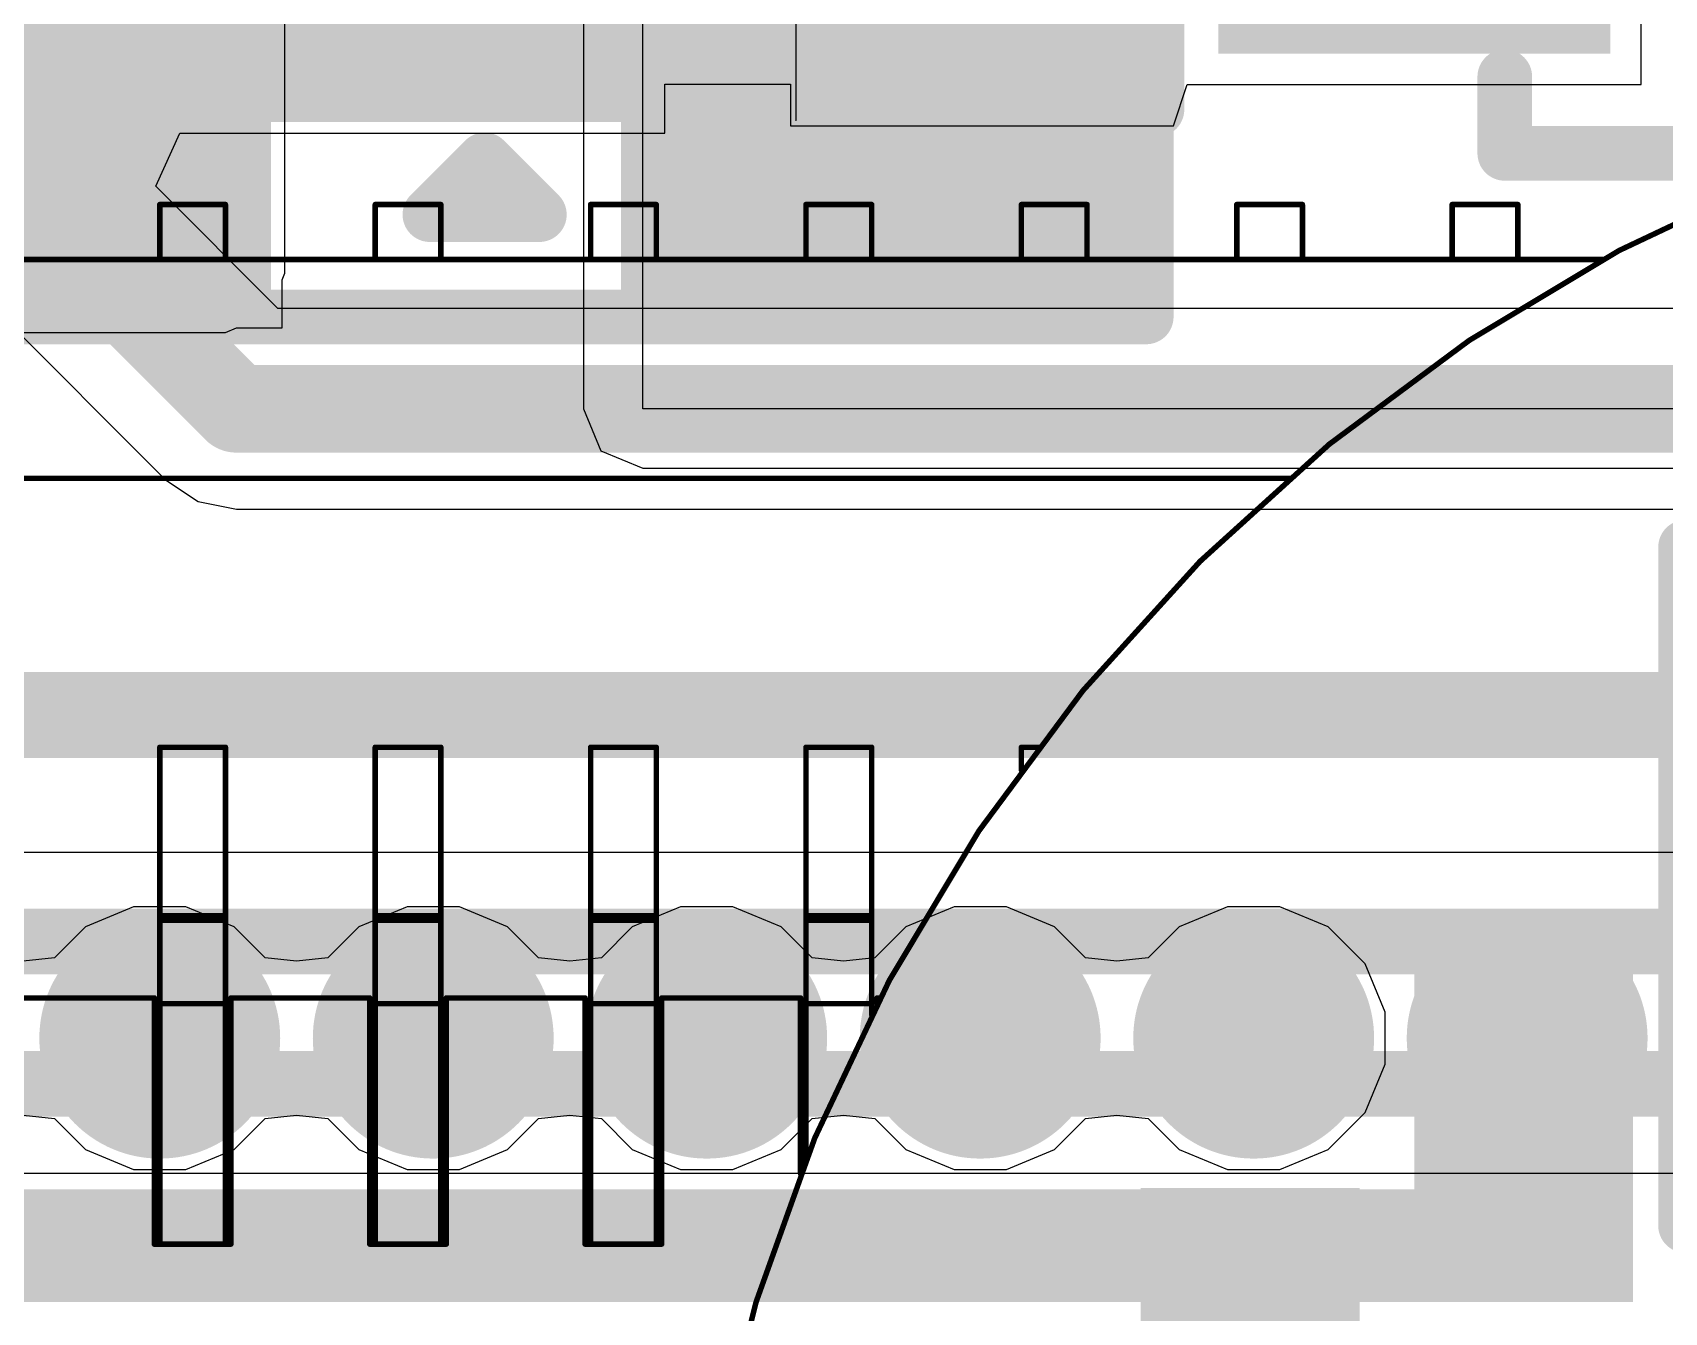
# Model space of a CAD drawing. Header units: inches. Extents: x -11 to 5433, y -4 to 5447.
# Drawn here: x 9.618 to 13.407, y 3.3 to 6.271 of the extents above; entities that cross this region are included whole.
import ezdxf

# ---------------------------------------------------------------- set-up
doc = ezdxf.new("R2010")
doc.units = ezdxf.units.IN
for name, color, linetype in [('Bottom Layer', 5, 'Continuous'), ('Bottom Overlay', 54, 'Continuous'), ('Bottom Paste', 16, 'Continuous'), ('Bottom Solder', 6, 'Continuous'), ('Ground', 16, 'Continuous'), ('Mechanical 4', 56, 'Continuous'), ('Top Layer', 1, 'Continuous'), ('Top Overlay', 2, 'Continuous'), ('Top Paste', 8, 'Continuous'), ('Top Solder', 216, 'Continuous')]:
    doc.layers.add(name, color=color, linetype=linetype)

# ---------------------------------------------------------------- blocks, each defined once
blk = doc.blocks.new('RES_0805_B_70')
at = {"layer": 'Bottom Layer'}
for points in [[(-1.524, 0.635), (-0.508, 0.635), (-0.508, -0.635), (-1.524, -0.635)], [(0.508, 0.635), (1.524, 0.635), (1.524, -0.635), (0.508, -0.635)]]:
    blk.add_hatch(color=5, dxfattribs=at).paths.add_polyline_path(points)
at = {"layer": 'Bottom Paste'}
for points in [[(-1.524, 0.635), (-0.508, 0.635), (-0.508, -0.635), (-1.524, -0.635)], [(0.508, 0.635), (1.524, 0.635), (1.524, -0.635), (0.508, -0.635)]]:
    blk.add_hatch(color=16, dxfattribs=at).paths.add_polyline_path(points)
at = {"layer": 'Bottom Solder'}
for points in [[(-1.6256, 0.7366), (-0.4064, 0.7366), (-0.4064, -0.7366), (-1.6256, -0.7366)], [(0.4064, 0.7366), (1.6256, 0.7366), (1.6256, -0.7366), (0.4064, -0.7366)]]:
    blk.add_hatch(color=6, dxfattribs=at).paths.add_polyline_path(points)
at = {"layer": 'Bottom Overlay'}
for points in [[(-1.6256, -0.7366, 0.127, 0.127, 0), (-1.6256, 0.7366, 0.127, 0.127, 0)], [(-1.6256, 0.7366, 0.127, 0.127, 0), (1.6256, 0.7366, 0.127, 0.127, 0)], [(1.6256, -0.7366, 0.127, 0.127, 0), (1.6256, 0.7366, 0.127, 0.127, 0)], [(-1.6256, -0.7366, 0.127, 0.127, 0), (1.6256, -0.7366, 0.127, 0.127, 0)]]:
    blk.add_lwpolyline(points, format="xyseb", dxfattribs=at)
for points in [[(-1.65735, 0.7366, 0.0635, 0.0635, 1), (-1.59385, 0.7366, 0.0635, 0.0635, 1)], [(-1.65735, 0.7366, 0.0635, 0.0635, 1), (-1.59385, 0.7366, 0.0635, 0.0635, 1)], [(1.59385, 0.7366, 0.0635, 0.0635, 1), (1.65735, 0.7366, 0.0635, 0.0635, 1)], [(1.59385, 0.7366, 0.0635, 0.0635, 1), (1.65735, 0.7366, 0.0635, 0.0635, 1)], [(-1.65735, -0.7366, 0.0635, 0.0635, 1), (-1.59385, -0.7366, 0.0635, 0.0635, 1)], [(-1.65735, -0.7366, 0.0635, 0.0635, 1), (-1.59385, -0.7366, 0.0635, 0.0635, 1)], [(1.59385, -0.7366, 0.0635, 0.0635, 1), (1.65735, -0.7366, 0.0635, 0.0635, 1)], [(1.59385, -0.7366, 0.0635, 0.0635, 1), (1.65735, -0.7366, 0.0635, 0.0635, 1)]]:
    blk.add_lwpolyline(points, format="xyseb", close=True, dxfattribs=at)
blk = doc.blocks.new('R___0402_103')
at = {"layer": 'Top Layer'}
for points in [[(-0.6985, -0.3175), (-0.6985, 0.3175), (-0.2413, 0.3175), (-0.2413, -0.3175)], [(0.2413, -0.3175), (0.2413, 0.3175), (0.6985, 0.3175), (0.6985, -0.3175)]]:
    blk.add_hatch(color=1, dxfattribs=at).paths.add_polyline_path(points)
at = {"layer": 'Top Paste'}
for points in [[(-0.6985, -0.3175), (-0.6985, 0.3175), (-0.2413, 0.3175), (-0.2413, -0.3175)], [(0.2413, -0.3175), (0.2413, 0.3175), (0.6985, 0.3175), (0.6985, -0.3175)]]:
    blk.add_hatch(color=8, dxfattribs=at).paths.add_polyline_path(points)
at = {"layer": 'Top Solder'}
for points in [[(-0.7535, -0.3725), (-0.7535, 0.3725), (-0.1863, 0.3725), (-0.1863, -0.3725)], [(0.1863, -0.3725), (0.1863, 0.3725), (0.7535, 0.3725), (0.7535, -0.3725)]]:
    blk.add_hatch(color=216, dxfattribs=at).paths.add_polyline_path(points)
at = {"layer": 'Top Overlay'}
for points in [[(0.7874, 0.4064, 0.127, 0.127, 0), (-0.7874, 0.4064, 0.127, 0.127, 0)], [(-0.7874, -0.4064, 0.127, 0.127, 0), (-0.7874, 0.4064, 0.127, 0.127, 0)], [(0.7874, -0.4064, 0.127, 0.127, 0), (0.7874, 0.4064, 0.127, 0.127, 0)], [(0.7874, -0.4064, 0.127, 0.127, 0), (-0.7874, -0.4064, 0.127, 0.127, 0)], [(0.8128, -0.4318, 0.00323, 0.00323, 0), (-0.8128, -0.4318, 0.00323, 0.00323, 0)]]:
    blk.add_lwpolyline(points, format="xyseb", dxfattribs=at)
for points in [[(-0.8191, 0.4064, 0.0635, 0.0635, 1), (-0.7556, 0.4064, 0.0635, 0.0635, 1)], [(-0.8191, 0.4064, 0.0635, 0.0635, 1), (-0.7556, 0.4064, 0.0635, 0.0635, 1)], [(0.7556, 0.4064, 0.0635, 0.0635, 1), (0.8191, 0.4064, 0.0635, 0.0635, 1)], [(0.7556, 0.4064, 0.0635, 0.0635, 1), (0.8191, 0.4064, 0.0635, 0.0635, 1)], [(-0.8191, -0.4064, 0.0635, 0.0635, 1), (-0.7556, -0.4064, 0.0635, 0.0635, 1)], [(-0.8191, -0.4064, 0.0635, 0.0635, 1), (-0.7556, -0.4064, 0.0635, 0.0635, 1)], [(0.7556, -0.4064, 0.0635, 0.0635, 1), (0.8191, -0.4064, 0.0635, 0.0635, 1)], [(0.7556, -0.4064, 0.0635, 0.0635, 1), (0.8191, -0.4064, 0.0635, 0.0635, 1)], [(-0.8136, -0.4318, 0.00161, 0.00161, 1), (-0.812, -0.4318, 0.00161, 0.00161, 1)], [(0.812, -0.4318, 0.00161, 0.00161, 1), (0.8136, -0.4318, 0.00161, 0.00161, 1)]]:
    blk.add_lwpolyline(points, format="xyseb", close=True, dxfattribs=at)
blk = doc.blocks.new('R___0402_B_105')
at = {"layer": 'Bottom Layer'}
for points in [[(-0.2413, 0.3175), (-0.2413, -0.3175), (-0.6985, -0.3175), (-0.6985, 0.3175)], [(0.6985, 0.3175), (0.6985, -0.3175), (0.2413, -0.3175), (0.2413, 0.3175)]]:
    blk.add_hatch(color=5, dxfattribs=at).paths.add_polyline_path(points)
at = {"layer": 'Bottom Paste'}
for points in [[(-0.2413, 0.3175), (-0.2413, -0.3175), (-0.6985, -0.3175), (-0.6985, 0.3175)], [(0.6985, 0.3175), (0.6985, -0.3175), (0.2413, -0.3175), (0.2413, 0.3175)]]:
    blk.add_hatch(color=16, dxfattribs=at).paths.add_polyline_path(points)
at = {"layer": 'Bottom Solder'}
for points in [[(-0.1863, 0.3725), (-0.1863, -0.3725), (-0.7535, -0.3725), (-0.7535, 0.3725)], [(0.7535, 0.3725), (0.7535, -0.3725), (0.1863, -0.3725), (0.1863, 0.3725)]]:
    blk.add_hatch(color=6, dxfattribs=at).paths.add_polyline_path(points)
at = {"layer": 'Bottom Overlay'}
for points in [[(0.7874, 0.4064, 0.127, 0.127, 0), (-0.7874, 0.4064, 0.127, 0.127, 0)], [(-0.7874, -0.4064, 0.127, 0.127, 0), (-0.7874, 0.4064, 0.127, 0.127, 0)], [(0.7874, -0.4064, 0.127, 0.127, 0), (0.7874, 0.4064, 0.127, 0.127, 0)], [(0.8128, 0.4318, 0.00323, 0.00323, 0), (-0.8128, 0.4318, 0.00323, 0.00323, 0)], [(0.7874, -0.4064, 0.127, 0.127, 0), (-0.7874, -0.4064, 0.127, 0.127, 0)]]:
    blk.add_lwpolyline(points, format="xyseb", dxfattribs=at)
for points in [[(-0.8191, 0.4064, 0.0635, 0.0635, 1), (-0.7556, 0.4064, 0.0635, 0.0635, 1)], [(-0.8191, 0.4064, 0.0635, 0.0635, 1), (-0.7556, 0.4064, 0.0635, 0.0635, 1)], [(0.7556, 0.4064, 0.0635, 0.0635, 1), (0.8191, 0.4064, 0.0635, 0.0635, 1)], [(0.7556, 0.4064, 0.0635, 0.0635, 1), (0.8191, 0.4064, 0.0635, 0.0635, 1)], [(-0.8136, 0.4318, 0.00161, 0.00161, 1), (-0.812, 0.4318, 0.00161, 0.00161, 1)], [(0.812, 0.4318, 0.00161, 0.00161, 1), (0.8136, 0.4318, 0.00161, 0.00161, 1)], [(-0.8191, -0.4064, 0.0635, 0.0635, 1), (-0.7556, -0.4064, 0.0635, 0.0635, 1)], [(-0.8191, -0.4064, 0.0635, 0.0635, 1), (-0.7556, -0.4064, 0.0635, 0.0635, 1)], [(0.7556, -0.4064, 0.0635, 0.0635, 1), (0.8191, -0.4064, 0.0635, 0.0635, 1)], [(0.7556, -0.4064, 0.0635, 0.0635, 1), (0.8191, -0.4064, 0.0635, 0.0635, 1)]]:
    blk.add_lwpolyline(points, format="xyseb", close=True, dxfattribs=at)
blk = doc.blocks.new('SOT_23_117')
at = {"layer": 'Top Layer'}
blk.add_hatch(color=1, dxfattribs=at).paths.add_polyline_path([(-1.36, -0.54), (-0.54, -0.54), (-0.54, -1.46), (-1.36, -1.46)])
at = {"layer": 'Top Paste'}
blk.add_hatch(color=8, dxfattribs=at).paths.add_polyline_path([(-1.36, -0.54), (-0.54, -0.54), (-0.54, -1.46), (-1.36, -1.46)])
at = {"layer": 'Top Solder'}
blk.add_hatch(color=216, dxfattribs=at).paths.add_polyline_path([(-1.4616, -0.4384), (-0.4384, -0.4384), (-0.4384, -1.5616), (-1.4616, -1.5616)])
at = {"layer": 'Top Overlay'}
for points in [[(-1.5494, 0.8128, 0.127, 0.127, 0), (-1.5494, -0.5842, 0.127, 0.127, 0)], [(-1.6764, -1.0414, 0.127, 0.127, 0), (-1.6764, -1.2954, 0.127, 0.127, 0)], [(-1.6764, -1.0414, 0.127, 0.127, 0), (-1.5494, -1.1684, 0.127, 0.127, 0)], [(-1.5494, -1.1684, 0.127, 0.127, 0), (-1.6764, -1.2954, 0.127, 0.127, 0)]]:
    blk.add_lwpolyline(points, format="xyseb", dxfattribs=at)
for points in [[(-1.5812, -0.5842, 0.0635, 0.0635, 1), (-1.5176, -0.5842, 0.0635, 0.0635, 1)], [(-1.7082, -1.0414, 0.0635, 0.0635, 1), (-1.6446, -1.0414, 0.0635, 0.0635, 1)], [(-1.7082, -1.0414, 0.0635, 0.0635, 1), (-1.6446, -1.0414, 0.0635, 0.0635, 1)], [(-1.5812, -1.1684, 0.0635, 0.0635, 1), (-1.5176, -1.1684, 0.0635, 0.0635, 1)], [(-1.5812, -1.1684, 0.0635, 0.0635, 1), (-1.5176, -1.1684, 0.0635, 0.0635, 1)], [(-1.7082, -1.2954, 0.0635, 0.0635, 1), (-1.6446, -1.2954, 0.0635, 0.0635, 1)], [(-1.7082, -1.2954, 0.0635, 0.0635, 1), (-1.6446, -1.2954, 0.0635, 0.0635, 1)]]:
    blk.add_lwpolyline(points, format="xyseb", close=True, dxfattribs=at)
blk = doc.blocks.new('ADM6_30_01_5_L_4_2_A_TR_158')
at = {"layer": 'Top Layer'}
h = blk.add_hatch(color=1, dxfattribs=at)
edge = h.paths.add_edge_path()
edge.add_arc((2.2225, -1.75), 0.178, 0, 360)
h = blk.add_hatch(color=1, dxfattribs=at)
edge = h.paths.add_edge_path()
edge.add_arc((2.8575, -1.75), 0.178, 0, 360)
h = blk.add_hatch(color=1, dxfattribs=at)
edge = h.paths.add_edge_path()
edge.add_arc((3.4925, -1.75), 0.178, 0, 360)
h = blk.add_hatch(color=1, dxfattribs=at)
edge = h.paths.add_edge_path()
edge.add_arc((4.1275, -1.75), 0.178, 0, 360)
h = blk.add_hatch(color=1, dxfattribs=at)
edge = h.paths.add_edge_path()
edge.add_arc((4.7625, -1.75), 0.178, 0, 360)
h = blk.add_hatch(color=1, dxfattribs=at)
edge = h.paths.add_edge_path()
edge.add_arc((5.3975, -1.75), 0.178, 0, 360)
at = {"layer": 'Top Paste'}
h = blk.add_hatch(color=8, dxfattribs=at)
edge = h.paths.add_edge_path()
edge.add_arc((2.2225, -1.75), 0.178, 0, 360)
h = blk.add_hatch(color=8, dxfattribs=at)
edge = h.paths.add_edge_path()
edge.add_arc((2.8575, -1.75), 0.178, 0, 360)
h = blk.add_hatch(color=8, dxfattribs=at)
edge = h.paths.add_edge_path()
edge.add_arc((3.4925, -1.75), 0.178, 0, 360)
h = blk.add_hatch(color=8, dxfattribs=at)
edge = h.paths.add_edge_path()
edge.add_arc((4.1275, -1.75), 0.178, 0, 360)
h = blk.add_hatch(color=8, dxfattribs=at)
edge = h.paths.add_edge_path()
edge.add_arc((4.7625, -1.75), 0.178, 0, 360)
h = blk.add_hatch(color=8, dxfattribs=at)
edge = h.paths.add_edge_path()
edge.add_arc((5.3975, -1.75), 0.178, 0, 360)
at = {"layer": 'Top Solder'}
h = blk.add_hatch(color=216, dxfattribs=at)
edge = h.paths.add_edge_path()
edge.add_arc((2.2225, -1.75), 0.2796, 0, 360)
h = blk.add_hatch(color=216, dxfattribs=at)
edge = h.paths.add_edge_path()
edge.add_arc((2.8575, -1.75), 0.2796, 0, 360)
h = blk.add_hatch(color=216, dxfattribs=at)
edge = h.paths.add_edge_path()
edge.add_arc((3.4925, -1.75), 0.2796, 0, 360)
h = blk.add_hatch(color=216, dxfattribs=at)
edge = h.paths.add_edge_path()
edge.add_arc((4.1275, -1.75), 0.2796, 0, 360)
h = blk.add_hatch(color=216, dxfattribs=at)
edge = h.paths.add_edge_path()
edge.add_arc((4.7625, -1.75), 0.2796, 0, 360)
h = blk.add_hatch(color=216, dxfattribs=at)
edge = h.paths.add_edge_path()
edge.add_arc((5.3975, -1.75), 0.2796, 0, 360)
at = {"layer": 'Top Overlay'}
blk.add_lwpolyline([(11.885, -2.5, 0.2, 0.2, 0), (-11.885, -2.5, 0.2, 0.2, 0)], format="xyseb", dxfattribs=at)
blk = doc.blocks.new('SOD_323_169')
at = {"layer": 'Top Layer'}
for points in [[(-0.75, -0.45), (-1.55, -0.45), (-1.55, 0.45), (-0.75, 0.45)], [(1.55, -0.45), (0.75, -0.45), (0.75, 0.45), (1.55, 0.45)]]:
    blk.add_hatch(color=1, dxfattribs=at).paths.add_polyline_path(points)
at = {"layer": 'Top Overlay'}
for points in [[(-2.0055, 0.4833), (-0.9133, 0.4833), (-0.9133, 0.7881), (-2.0055, 0.7881)], [(-2.0055, -0.5073), (-1.5737, -0.5073), (-1.5737, 0.5087), (-2.0055, 0.5087)], [(-2.0055, -0.7867), (-0.9133, -0.7867), (-0.9133, -0.4819), (-2.0055, -0.4819)]]:
    blk.add_hatch(color=2, dxfattribs=at).paths.add_polyline_path(points)
at = {"layer": 'Top Paste'}
for points in [[(-0.75, -0.45), (-1.55, -0.45), (-1.55, 0.45), (-0.75, 0.45)], [(1.55, -0.45), (0.75, -0.45), (0.75, 0.45), (1.55, 0.45)]]:
    blk.add_hatch(color=8, dxfattribs=at).paths.add_polyline_path(points)
at = {"layer": 'Top Solder'}
for points in [[(-0.695, -0.505), (-1.605, -0.505), (-1.605, 0.505), (-0.695, 0.505)], [(1.605, -0.505), (0.695, -0.505), (0.695, 0.505), (1.605, 0.505)]]:
    blk.add_hatch(color=216, dxfattribs=at).paths.add_polyline_path(points)
at = {"layer": 'Top Overlay'}
for points in [[(0.9398, 0.7366, 0.127, 0.127, 0), (-0.9144, 0.7366, 0.127, 0.127, 0)], [(0.9398, 0.7366, 0.127, 0.127, 0), (0.9398, 0.5588, 0.127, 0.127, 0)], [(0.9398, -0.5588, 0.127, 0.127, 0), (0.9398, -0.7366, 0.127, 0.127, 0)], [(0.9398, -0.7366, 0.127, 0.127, 0), (-0.9144, -0.7366, 0.127, 0.127, 0)]]:
    blk.add_lwpolyline(points, format="xyseb", dxfattribs=at)
for points in [[(-0.9461, 0.7366, 0.0635, 0.0635, 1), (-0.8827, 0.7366, 0.0635, 0.0635, 1)], [(0.908, 0.7366, 0.0635, 0.0635, 1), (0.9715, 0.7366, 0.0635, 0.0635, 1)], [(0.908, 0.7366, 0.0635, 0.0635, 1), (0.9715, 0.7366, 0.0635, 0.0635, 1)], [(0.908, 0.5588, 0.0635, 0.0635, 1), (0.9715, 0.5588, 0.0635, 0.0635, 1)], [(0.908, -0.5588, 0.0635, 0.0635, 1), (0.9715, -0.5588, 0.0635, 0.0635, 1)], [(-0.9461, -0.7366, 0.0635, 0.0635, 1), (-0.8827, -0.7366, 0.0635, 0.0635, 1)], [(0.908, -0.7366, 0.0635, 0.0635, 1), (0.9715, -0.7366, 0.0635, 0.0635, 1)], [(0.908, -0.7366, 0.0635, 0.0635, 1), (0.9715, -0.7366, 0.0635, 0.0635, 1)]]:
    blk.add_lwpolyline(points, format="xyseb", close=True, dxfattribs=at)

msp = doc.modelspace()

# ---------------------------------------------------------------- hatches: boundary and pattern name
at = {"layer": 'Bottom Layer'}
for points in [[(9.0794, 5.7127), (10.0661, 5.7127), (10.0661, 8.9859), (9.0794, 8.9859)], [(8.0518, 5.7127), (10.0661, 5.7127), (10.0661, 7.0866), (8.0518, 7.0866)]]:
    msp.add_hatch(color=5, dxfattribs=at).paths.add_polyline_path(points)
at = {"layer": 'Top Layer'}
for points in [[(12.8259, 3.3245), (13.3339, 3.3245), (13.3339, 4.1373), (12.8259, 4.1373)], [(13.3339, 3.5861), (7.8659, 3.5861), (7.8659, 3.3245), (13.3339, 3.3245)], [(12.1909, 2.7762), (12.6989, 2.7762), (12.6989, 3.589), (12.1909, 3.589)]]:
    msp.add_hatch(color=1, dxfattribs=at).paths.add_polyline_path(points)

# ---------------------------------------------------------------- linework, layer by layer
at = {"layer": 'Bottom Layer'}
for p, q in [((10.2036, 5.7127), (10.2036, 7.0866)), ((10.8973, 7.0843), (10.8973, 5.3976)), ((11.0347, 5.3976), (11.0347, 7.0843)), ((10.197, 5.6968), (10.2036, 5.7127)), ((10.197, 5.5857), (10.197, 5.6968)), ((8.1488, 5.5752), (10.0661, 5.5752)), ((10.0661, 5.5752), (10.0914, 5.5857)), ((10.0914, 5.5857), (10.197, 5.5857)), ((10.8973, 5.3976), (10.9375, 5.3004)), ((14.1732, 5.3976), (11.0347, 5.3976)), ((10.9375, 5.3004), (11.0347, 5.2601)), ((11.0347, 5.2601), (14.1732, 5.2601))]:
    msp.add_line(p, q, dxfattribs=at)
at = {"layer": 'Ground'}
for p, q in [((18.2791, 4.368), (7.8028, 4.368)), ((7.5802, 3.6235), (14.5193, 3.6235))]:
    msp.add_line(p, q, dxfattribs=at)
for points in [[(7.717, 4.1608, 0.1524, 0.1524, 0), (20.9852, 4.1608, 0.1524, 0.1524, 0)], [(7.5802, 3.8306, 0.1524, 0.1524, 0), (21.122, 3.8306, 0.1524, 0.1524, 0)]]:
    msp.add_lwpolyline(points, format="xyseb", dxfattribs=at)
at = {"layer": 'Mechanical 4'}
for points in [[(19.3747, 2.125, 0.0127, 0.0127, 1), (11.1197, 2.125, 0.0127, 0.0127, 1)], [(9.91, 5.872, 0.00635, 0.00635, 1), (9.9164, 5.872, 0.00635, 0.00635, 1)], [(9.91, 5.872, 0.00635, 0.00635, 1), (9.9164, 5.872, 0.00635, 0.00635, 1)], [(10.0624, 5.872, 0.00635, 0.00635, 1), (10.0688, 5.872, 0.00635, 0.00635, 1)], [(10.0624, 5.872, 0.00635, 0.00635, 1), (10.0688, 5.872, 0.00635, 0.00635, 1)], [(10.4102, 5.872, 0.00635, 0.00635, 1), (10.4165, 5.872, 0.00635, 0.00635, 1)], [(10.4102, 5.872, 0.00635, 0.00635, 1), (10.4165, 5.872, 0.00635, 0.00635, 1)], [(10.5626, 5.872, 0.00635, 0.00635, 1), (10.5689, 5.872, 0.00635, 0.00635, 1)], [(10.5626, 5.872, 0.00635, 0.00635, 1), (10.5689, 5.872, 0.00635, 0.00635, 1)], [(10.9103, 5.872, 0.00635, 0.00635, 1), (10.9166, 5.872, 0.00635, 0.00635, 1)], [(10.9103, 5.872, 0.00635, 0.00635, 1), (10.9166, 5.872, 0.00635, 0.00635, 1)], [(11.0627, 5.872, 0.00635, 0.00635, 1), (11.069, 5.872, 0.00635, 0.00635, 1)], [(11.0627, 5.872, 0.00635, 0.00635, 1), (11.069, 5.872, 0.00635, 0.00635, 1)], [(11.4104, 5.872, 0.00635, 0.00635, 1), (11.4168, 5.872, 0.00635, 0.00635, 1)], [(11.4104, 5.872, 0.00635, 0.00635, 1), (11.4168, 5.872, 0.00635, 0.00635, 1)], [(11.5628, 5.872, 0.00635, 0.00635, 1), (11.5692, 5.872, 0.00635, 0.00635, 1)], [(11.5628, 5.872, 0.00635, 0.00635, 1), (11.5692, 5.872, 0.00635, 0.00635, 1)], [(11.9106, 5.872, 0.00635, 0.00635, 1), (11.9169, 5.872, 0.00635, 0.00635, 1)], [(11.9106, 5.872, 0.00635, 0.00635, 1), (11.9169, 5.872, 0.00635, 0.00635, 1)], [(12.063, 5.872, 0.00635, 0.00635, 1), (12.0693, 5.872, 0.00635, 0.00635, 1)], [(12.063, 5.872, 0.00635, 0.00635, 1), (12.0693, 5.872, 0.00635, 0.00635, 1)], [(12.4107, 5.872, 0.00635, 0.00635, 1), (12.417, 5.872, 0.00635, 0.00635, 1)], [(12.4107, 5.872, 0.00635, 0.00635, 1), (12.417, 5.872, 0.00635, 0.00635, 1)], [(12.5631, 5.872, 0.00635, 0.00635, 1), (12.5694, 5.872, 0.00635, 0.00635, 1)], [(12.5631, 5.872, 0.00635, 0.00635, 1), (12.5694, 5.872, 0.00635, 0.00635, 1)], [(12.9108, 5.872, 0.00635, 0.00635, 1), (12.9172, 5.872, 0.00635, 0.00635, 1)], [(12.9108, 5.872, 0.00635, 0.00635, 1), (12.9172, 5.872, 0.00635, 0.00635, 1)], [(13.0632, 5.872, 0.00635, 0.00635, 1), (13.0696, 5.872, 0.00635, 0.00635, 1)], [(13.0632, 5.872, 0.00635, 0.00635, 1), (13.0696, 5.872, 0.00635, 0.00635, 1)], [(9.91, 5.7445, 0.00635, 0.00635, 1), (9.9164, 5.7445, 0.00635, 0.00635, 1)], [(10.0624, 5.7445, 0.00635, 0.00635, 1), (10.0688, 5.7445, 0.00635, 0.00635, 1)], [(10.4102, 5.7445, 0.00635, 0.00635, 1), (10.4165, 5.7445, 0.00635, 0.00635, 1)], [(10.5626, 5.7445, 0.00635, 0.00635, 1), (10.5689, 5.7445, 0.00635, 0.00635, 1)], [(10.9103, 5.7445, 0.00635, 0.00635, 1), (10.9166, 5.7445, 0.00635, 0.00635, 1)], [(11.0627, 5.7445, 0.00635, 0.00635, 1), (11.069, 5.7445, 0.00635, 0.00635, 1)], [(11.4104, 5.7445, 0.00635, 0.00635, 1), (11.4168, 5.7445, 0.00635, 0.00635, 1)], [(11.5628, 5.7445, 0.00635, 0.00635, 1), (11.5692, 5.7445, 0.00635, 0.00635, 1)], [(11.9106, 5.7445, 0.00635, 0.00635, 1), (11.9169, 5.7445, 0.00635, 0.00635, 1)], [(12.063, 5.7445, 0.00635, 0.00635, 1), (12.0693, 5.7445, 0.00635, 0.00635, 1)], [(12.4107, 5.7445, 0.00635, 0.00635, 1), (12.417, 5.7445, 0.00635, 0.00635, 1)], [(12.5631, 5.7445, 0.00635, 0.00635, 1), (12.5694, 5.7445, 0.00635, 0.00635, 1)], [(12.9108, 5.7445, 0.00635, 0.00635, 1), (12.9172, 5.7445, 0.00635, 0.00635, 1)], [(13.0632, 5.7445, 0.00635, 0.00635, 1), (13.0696, 5.7445, 0.00635, 0.00635, 1)], [(13.2602, 5.7445, 0.00635, 0.00635, 1), (13.2666, 5.7445, 0.00635, 0.00635, 1)], [(12.5321, 5.2365, 0.00635, 0.00635, 1), (12.5384, 5.2365, 0.00635, 0.00635, 1)], [(9.91, 4.612, 0.00635, 0.00635, 1), (9.9164, 4.612, 0.00635, 0.00635, 1)], [(9.91, 4.612, 0.00635, 0.00635, 1), (9.9164, 4.612, 0.00635, 0.00635, 1)], [(10.0624, 4.612, 0.00635, 0.00635, 1), (10.0688, 4.612, 0.00635, 0.00635, 1)], [(10.0624, 4.612, 0.00635, 0.00635, 1), (10.0688, 4.612, 0.00635, 0.00635, 1)], [(10.4102, 4.612, 0.00635, 0.00635, 1), (10.4165, 4.612, 0.00635, 0.00635, 1)], [(10.4102, 4.612, 0.00635, 0.00635, 1), (10.4165, 4.612, 0.00635, 0.00635, 1)], [(10.5626, 4.612, 0.00635, 0.00635, 1), (10.5689, 4.612, 0.00635, 0.00635, 1)], [(10.5626, 4.612, 0.00635, 0.00635, 1), (10.5689, 4.612, 0.00635, 0.00635, 1)], [(10.9103, 4.612, 0.00635, 0.00635, 1), (10.9166, 4.612, 0.00635, 0.00635, 1)], [(10.9103, 4.612, 0.00635, 0.00635, 1), (10.9166, 4.612, 0.00635, 0.00635, 1)], [(11.0627, 4.612, 0.00635, 0.00635, 1), (11.069, 4.612, 0.00635, 0.00635, 1)], [(11.0627, 4.612, 0.00635, 0.00635, 1), (11.069, 4.612, 0.00635, 0.00635, 1)], [(11.4104, 4.612, 0.00635, 0.00635, 1), (11.4168, 4.612, 0.00635, 0.00635, 1)], [(11.4104, 4.612, 0.00635, 0.00635, 1), (11.4168, 4.612, 0.00635, 0.00635, 1)], [(11.5628, 4.612, 0.00635, 0.00635, 1), (11.5692, 4.612, 0.00635, 0.00635, 1)], [(11.5628, 4.612, 0.00635, 0.00635, 1), (11.5692, 4.612, 0.00635, 0.00635, 1)], [(11.9106, 4.612, 0.00635, 0.00635, 1), (11.9169, 4.612, 0.00635, 0.00635, 1)], [(11.9106, 4.612, 0.00635, 0.00635, 1), (11.9169, 4.612, 0.00635, 0.00635, 1)], [(11.9499, 4.612, 0.00635, 0.00635, 1), (11.9563, 4.612, 0.00635, 0.00635, 1)], [(11.9106, 4.5589, 0.00635, 0.00635, 1), (11.9169, 4.5589, 0.00635, 0.00635, 1)], [(9.91, 4.2206, 0.00635, 0.00635, 1), (9.9164, 4.2206, 0.00635, 0.00635, 1)], [(9.91, 4.2102, 0.00635, 0.00635, 1), (9.9164, 4.2102, 0.00635, 0.00635, 1)], [(10.0624, 4.2206, 0.00635, 0.00635, 1), (10.0688, 4.2206, 0.00635, 0.00635, 1)], [(10.0624, 4.2102, 0.00635, 0.00635, 1), (10.0688, 4.2102, 0.00635, 0.00635, 1)], [(10.4102, 4.2206, 0.00635, 0.00635, 1), (10.4165, 4.2206, 0.00635, 0.00635, 1)], [(10.4102, 4.2102, 0.00635, 0.00635, 1), (10.4165, 4.2102, 0.00635, 0.00635, 1)], [(10.5626, 4.2206, 0.00635, 0.00635, 1), (10.5689, 4.2206, 0.00635, 0.00635, 1)], [(10.5626, 4.2102, 0.00635, 0.00635, 1), (10.5689, 4.2102, 0.00635, 0.00635, 1)], [(10.9103, 4.2206, 0.00635, 0.00635, 1), (10.9166, 4.2206, 0.00635, 0.00635, 1)], [(10.9103, 4.2102, 0.00635, 0.00635, 1), (10.9166, 4.2102, 0.00635, 0.00635, 1)], [(11.0627, 4.2206, 0.00635, 0.00635, 1), (11.069, 4.2206, 0.00635, 0.00635, 1)], [(11.0627, 4.2102, 0.00635, 0.00635, 1), (11.069, 4.2102, 0.00635, 0.00635, 1)], [(11.4104, 4.2206, 0.00635, 0.00635, 1), (11.4168, 4.2206, 0.00635, 0.00635, 1)], [(11.4104, 4.2102, 0.00635, 0.00635, 1), (11.4168, 4.2102, 0.00635, 0.00635, 1)], [(11.5628, 4.2206, 0.00635, 0.00635, 1), (11.5692, 4.2206, 0.00635, 0.00635, 1)], [(11.5628, 4.2102, 0.00635, 0.00635, 1), (11.5692, 4.2102, 0.00635, 0.00635, 1)], [(9.8973, 4.03, 0.00635, 0.00635, 1), (9.9037, 4.03, 0.00635, 0.00635, 1)], [(9.8973, 4.03, 0.00635, 0.00635, 1), (9.9037, 4.03, 0.00635, 0.00635, 1)], [(9.91, 4.0169, 0.00635, 0.00635, 1), (9.9164, 4.0169, 0.00635, 0.00635, 1)], [(10.0624, 4.0169, 0.00635, 0.00635, 1), (10.0688, 4.0169, 0.00635, 0.00635, 1)], [(10.0751, 4.03, 0.00635, 0.00635, 1), (10.0815, 4.03, 0.00635, 0.00635, 1)], [(10.0751, 4.03, 0.00635, 0.00635, 1), (10.0815, 4.03, 0.00635, 0.00635, 1)], [(10.3975, 4.03, 0.00635, 0.00635, 1), (10.4038, 4.03, 0.00635, 0.00635, 1)], [(10.3975, 4.03, 0.00635, 0.00635, 1), (10.4038, 4.03, 0.00635, 0.00635, 1)], [(10.4102, 4.0169, 0.00635, 0.00635, 1), (10.4165, 4.0169, 0.00635, 0.00635, 1)], [(10.5626, 4.0169, 0.00635, 0.00635, 1), (10.5689, 4.0169, 0.00635, 0.00635, 1)], [(10.5753, 4.03, 0.00635, 0.00635, 1), (10.5816, 4.03, 0.00635, 0.00635, 1)], [(10.5753, 4.03, 0.00635, 0.00635, 1), (10.5816, 4.03, 0.00635, 0.00635, 1)], [(10.8976, 4.03, 0.00635, 0.00635, 1), (10.9039, 4.03, 0.00635, 0.00635, 1)], [(10.8976, 4.03, 0.00635, 0.00635, 1), (10.9039, 4.03, 0.00635, 0.00635, 1)], [(10.9103, 4.0169, 0.00635, 0.00635, 1), (10.9166, 4.0169, 0.00635, 0.00635, 1)], [(11.0627, 4.0169, 0.00635, 0.00635, 1), (11.069, 4.0169, 0.00635, 0.00635, 1)], [(11.0754, 4.03, 0.00635, 0.00635, 1), (11.0817, 4.03, 0.00635, 0.00635, 1)], [(11.0754, 4.03, 0.00635, 0.00635, 1), (11.0817, 4.03, 0.00635, 0.00635, 1)], [(11.3977, 4.03, 0.00635, 0.00635, 1), (11.4041, 4.03, 0.00635, 0.00635, 1)], [(11.3977, 4.03, 0.00635, 0.00635, 1), (11.4041, 4.03, 0.00635, 0.00635, 1)], [(11.4104, 4.0169, 0.00635, 0.00635, 1), (11.4168, 4.0169, 0.00635, 0.00635, 1)], [(11.5628, 4.0169, 0.00635, 0.00635, 1), (11.5692, 4.0169, 0.00635, 0.00635, 1)], [(11.5755, 4.03, 0.00635, 0.00635, 1), (11.5819, 4.03, 0.00635, 0.00635, 1)], [(11.5755, 4.03, 0.00635, 0.00635, 1), (11.5819, 4.03, 0.00635, 0.00635, 1)], [(11.5755, 4.0166, 0.00635, 0.00635, 1), (11.5819, 4.0166, 0.00635, 0.00635, 1)], [(11.5825, 4.03, 0.00635, 0.00635, 1), (11.5888, 4.03, 0.00635, 0.00635, 1)], [(11.5628, 3.9917, 0.00635, 0.00635, 1), (11.5692, 3.9917, 0.00635, 0.00635, 1)], [(11.4104, 3.6476, 0.00635, 0.00635, 1), (11.4168, 3.6476, 0.00635, 0.00635, 1)], [(11.3977, 3.6223, 0.00635, 0.00635, 1), (11.4041, 3.6223, 0.00635, 0.00635, 1)], [(9.8973, 3.4585, 0.00635, 0.00635, 1), (9.9037, 3.4585, 0.00635, 0.00635, 1)], [(9.8973, 3.4585, 0.00635, 0.00635, 1), (9.9037, 3.4585, 0.00635, 0.00635, 1)], [(9.91, 3.4585, 0.00635, 0.00635, 1), (9.9164, 3.4585, 0.00635, 0.00635, 1)], [(10.0624, 3.4585, 0.00635, 0.00635, 1), (10.0688, 3.4585, 0.00635, 0.00635, 1)], [(10.0751, 3.4585, 0.00635, 0.00635, 1), (10.0815, 3.4585, 0.00635, 0.00635, 1)], [(10.0751, 3.4585, 0.00635, 0.00635, 1), (10.0815, 3.4585, 0.00635, 0.00635, 1)], [(10.3975, 3.4585, 0.00635, 0.00635, 1), (10.4038, 3.4585, 0.00635, 0.00635, 1)], [(10.3975, 3.4585, 0.00635, 0.00635, 1), (10.4038, 3.4585, 0.00635, 0.00635, 1)], [(10.4102, 3.4585, 0.00635, 0.00635, 1), (10.4165, 3.4585, 0.00635, 0.00635, 1)], [(10.5626, 3.4585, 0.00635, 0.00635, 1), (10.5689, 3.4585, 0.00635, 0.00635, 1)], [(10.5753, 3.4585, 0.00635, 0.00635, 1), (10.5816, 3.4585, 0.00635, 0.00635, 1)], [(10.5753, 3.4585, 0.00635, 0.00635, 1), (10.5816, 3.4585, 0.00635, 0.00635, 1)], [(10.8976, 3.4585, 0.00635, 0.00635, 1), (10.9039, 3.4585, 0.00635, 0.00635, 1)], [(10.8976, 3.4585, 0.00635, 0.00635, 1), (10.9039, 3.4585, 0.00635, 0.00635, 1)], [(10.9103, 3.4585, 0.00635, 0.00635, 1), (10.9166, 3.4585, 0.00635, 0.00635, 1)], [(11.0627, 3.4585, 0.00635, 0.00635, 1), (11.069, 3.4585, 0.00635, 0.00635, 1)], [(11.0754, 3.4585, 0.00635, 0.00635, 1), (11.0817, 3.4585, 0.00635, 0.00635, 1)], [(11.0754, 3.4585, 0.00635, 0.00635, 1), (11.0817, 3.4585, 0.00635, 0.00635, 1)]]:
    msp.add_lwpolyline(points, format="xyseb", close=True, dxfattribs=at)
for points in [[(9.9132, 5.7445, 0.0127, 0.0127, 0), (9.9132, 5.872, 0.0127, 0.0127, 0)], [(9.9132, 5.872, 0.0127, 0.0127, 0), (10.0656, 5.872, 0.0127, 0.0127, 0)], [(10.0656, 5.7445, 0.0127, 0.0127, 0), (10.0656, 5.872, 0.0127, 0.0127, 0)], [(10.4133, 5.7445, 0.0127, 0.0127, 0), (10.4133, 5.872, 0.0127, 0.0127, 0)], [(10.4133, 5.872, 0.0127, 0.0127, 0), (10.5657, 5.872, 0.0127, 0.0127, 0)], [(10.5657, 5.7445, 0.0127, 0.0127, 0), (10.5657, 5.872, 0.0127, 0.0127, 0)], [(10.9135, 5.7445, 0.0127, 0.0127, 0), (10.9135, 5.872, 0.0127, 0.0127, 0)], [(10.9135, 5.872, 0.0127, 0.0127, 0), (11.0659, 5.872, 0.0127, 0.0127, 0)], [(11.0659, 5.7445, 0.0127, 0.0127, 0), (11.0659, 5.872, 0.0127, 0.0127, 0)], [(11.4136, 5.7445, 0.0127, 0.0127, 0), (11.4136, 5.872, 0.0127, 0.0127, 0)], [(11.4136, 5.872, 0.0127, 0.0127, 0), (11.566, 5.872, 0.0127, 0.0127, 0)], [(11.566, 5.7445, 0.0127, 0.0127, 0), (11.566, 5.872, 0.0127, 0.0127, 0)], [(11.9137, 5.7445, 0.0127, 0.0127, 0), (11.9137, 5.872, 0.0127, 0.0127, 0)], [(11.9137, 5.872, 0.0127, 0.0127, 0), (12.0661, 5.872, 0.0127, 0.0127, 0)], [(12.0661, 5.7445, 0.0127, 0.0127, 0), (12.0661, 5.872, 0.0127, 0.0127, 0)], [(12.4139, 5.7445, 0.0127, 0.0127, 0), (12.4139, 5.872, 0.0127, 0.0127, 0)], [(12.4139, 5.872, 0.0127, 0.0127, 0), (12.5663, 5.872, 0.0127, 0.0127, 0)], [(12.5663, 5.7445, 0.0127, 0.0127, 0), (12.5663, 5.872, 0.0127, 0.0127, 0)], [(12.914, 5.7445, 0.0127, 0.0127, 0), (12.914, 5.872, 0.0127, 0.0127, 0)], [(12.914, 5.872, 0.0127, 0.0127, 0), (13.0664, 5.872, 0.0127, 0.0127, 0)], [(13.0664, 5.7445, 0.0127, 0.0127, 0), (13.0664, 5.872, 0.0127, 0.0127, 0)], [(4.5919, 5.7445, 0.0127, 0.0127, 0), (13.2634, 5.7445, 0.0127, 0.0127, 0)], [(5.1571, 5.2365, 0.0127, 0.0127, 0), (12.5352, 5.2365, 0.0127, 0.0127, 0)], [(9.9132, 3.4585, 0.0127, 0.0127, 0), (9.9132, 4.612, 0.0127, 0.0127, 0)], [(9.9132, 4.612, 0.0127, 0.0127, 0), (10.0656, 4.612, 0.0127, 0.0127, 0)], [(10.0656, 3.4585, 0.0127, 0.0127, 0), (10.0656, 4.612, 0.0127, 0.0127, 0)], [(10.4133, 3.4585, 0.0127, 0.0127, 0), (10.4133, 4.612, 0.0127, 0.0127, 0)], [(10.4133, 4.612, 0.0127, 0.0127, 0), (10.5657, 4.612, 0.0127, 0.0127, 0)], [(10.5657, 3.4585, 0.0127, 0.0127, 0), (10.5657, 4.612, 0.0127, 0.0127, 0)], [(10.9135, 3.4585, 0.0127, 0.0127, 0), (10.9135, 4.612, 0.0127, 0.0127, 0)], [(10.9135, 4.612, 0.0127, 0.0127, 0), (11.0659, 4.612, 0.0127, 0.0127, 0)], [(11.0659, 3.4585, 0.0127, 0.0127, 0), (11.0659, 4.612, 0.0127, 0.0127, 0)], [(11.4136, 3.6476, 0.0127, 0.0127, 0), (11.4136, 4.612, 0.0127, 0.0127, 0)], [(11.4136, 4.612, 0.0127, 0.0127, 0), (11.566, 4.612, 0.0127, 0.0127, 0)], [(11.566, 3.9917, 0.0127, 0.0127, 0), (11.566, 4.612, 0.0127, 0.0127, 0)], [(11.9137, 4.5589, 0.0127, 0.0127, 0), (11.9137, 4.612, 0.0127, 0.0127, 0)], [(11.9137, 4.612, 0.0127, 0.0127, 0), (11.9531, 4.612, 0.0127, 0.0127, 0)], [(9.9132, 4.2206, 0.0127, 0.0127, 0), (10.0656, 4.2206, 0.0127, 0.0127, 0)], [(9.9132, 4.2102, 0.0127, 0.0127, 0), (10.0656, 4.2102, 0.0127, 0.0127, 0)], [(10.4133, 4.2206, 0.0127, 0.0127, 0), (10.5657, 4.2206, 0.0127, 0.0127, 0)], [(10.4133, 4.2102, 0.0127, 0.0127, 0), (10.5657, 4.2102, 0.0127, 0.0127, 0)], [(10.9135, 4.2206, 0.0127, 0.0127, 0), (11.0659, 4.2206, 0.0127, 0.0127, 0)], [(10.9135, 4.2102, 0.0127, 0.0127, 0), (11.0659, 4.2102, 0.0127, 0.0127, 0)], [(11.4136, 4.2206, 0.0127, 0.0127, 0), (11.566, 4.2206, 0.0127, 0.0127, 0)], [(11.4136, 4.2102, 0.0127, 0.0127, 0), (11.566, 4.2102, 0.0127, 0.0127, 0)], [(9.5782, 4.03, 0.0127, 0.0127, 0), (9.9005, 4.03, 0.0127, 0.0127, 0)], [(9.9005, 3.4585, 0.0127, 0.0127, 0), (9.9005, 4.03, 0.0127, 0.0127, 0)], [(9.9132, 4.0169, 0.0127, 0.0127, 0), (10.0656, 4.0169, 0.0127, 0.0127, 0)], [(10.0783, 3.4585, 0.0127, 0.0127, 0), (10.0783, 4.03, 0.0127, 0.0127, 0)], [(10.0783, 4.03, 0.0127, 0.0127, 0), (10.4006, 4.03, 0.0127, 0.0127, 0)], [(10.4006, 3.4585, 0.0127, 0.0127, 0), (10.4006, 4.03, 0.0127, 0.0127, 0)], [(10.4133, 4.0169, 0.0127, 0.0127, 0), (10.5657, 4.0169, 0.0127, 0.0127, 0)], [(10.5784, 3.4585, 0.0127, 0.0127, 0), (10.5784, 4.03, 0.0127, 0.0127, 0)], [(10.5784, 4.03, 0.0127, 0.0127, 0), (10.9008, 4.03, 0.0127, 0.0127, 0)], [(10.9008, 3.4585, 0.0127, 0.0127, 0), (10.9008, 4.03, 0.0127, 0.0127, 0)], [(10.9135, 4.0169, 0.0127, 0.0127, 0), (11.0659, 4.0169, 0.0127, 0.0127, 0)], [(11.0786, 3.4585, 0.0127, 0.0127, 0), (11.0786, 4.03, 0.0127, 0.0127, 0)], [(11.0786, 4.03, 0.0127, 0.0127, 0), (11.4009, 4.03, 0.0127, 0.0127, 0)], [(11.4009, 3.6223, 0.0127, 0.0127, 0), (11.4009, 4.03, 0.0127, 0.0127, 0)], [(11.4136, 4.0169, 0.0127, 0.0127, 0), (11.566, 4.0169, 0.0127, 0.0127, 0)], [(11.5787, 4.0166, 0.0127, 0.0127, 0), (11.5787, 4.03, 0.0127, 0.0127, 0)], [(11.5787, 4.03, 0.0127, 0.0127, 0), (11.5856, 4.03, 0.0127, 0.0127, 0)], [(9.9005, 3.4585, 0.0127, 0.0127, 0), (10.0783, 3.4585, 0.0127, 0.0127, 0)], [(10.4006, 3.4585, 0.0127, 0.0127, 0), (10.5784, 3.4585, 0.0127, 0.0127, 0)], [(10.9008, 3.4585, 0.0127, 0.0127, 0), (11.0786, 3.4585, 0.0127, 0.0127, 0)]]:
    msp.add_lwpolyline(points, format="xyseb", dxfattribs=at)
at = {"layer": 'Top Layer'}
for p, q in [((13.3529, 6.1504), (13.3529, 6.7323)), ((11.086, 6.038), (11.086, 6.1513)), ((11.086, 6.1513), (11.3776, 6.1513)), ((11.3776, 6.1513), (11.3776, 6.0546)), ((12.2666, 6.0546), (12.2989, 6.1504)), ((12.2989, 6.1504), (13.3529, 6.1504)), ((9.904, 5.9143), (9.9599, 6.038)), ((9.9599, 6.038), (11.086, 6.038)), ((11.3776, 6.0546), (12.2666, 6.0546)), ((10.1876, 5.6307), (9.904, 5.9143)), ((9.4043, 5.7548), (9.9263, 5.2328)), ((17.5443, 5.6307), (10.1876, 5.6307)), ((9.9263, 5.2328), (10.0019, 5.1822)), ((10.0019, 5.1822), (10.0911, 5.1645)), ((10.0911, 5.1645), (17.6408, 5.1645)), ((9.8524, 4.2417), (9.7403, 4.1953)), ((9.9738, 4.2417), (9.8524, 4.2417)), ((10.0859, 4.1953), (9.9738, 4.2417)), ((10.4874, 4.2417), (10.3753, 4.1953)), ((10.6088, 4.2417), (10.4874, 4.2417)), ((10.7209, 4.1953), (10.6088, 4.2417)), ((11.1224, 4.2417), (11.0103, 4.1953)), ((11.2438, 4.2417), (11.1224, 4.2417)), ((11.3559, 4.1953), (11.2438, 4.2417)), ((11.7574, 4.2417), (11.6453, 4.1953)), ((11.8788, 4.2417), (11.7574, 4.2417)), ((11.9909, 4.1953), (11.8788, 4.2417)), ((12.3924, 4.2417), (12.2803, 4.1953)), ((12.5138, 4.2417), (12.3924, 4.2417)), ((12.6259, 4.1953), (12.5138, 4.2417)), ((9.7403, 4.1953), (9.6684, 4.1234)), ((10.1578, 4.1234), (10.0859, 4.1953)), ((10.3753, 4.1953), (10.3034, 4.1234)), ((10.7928, 4.1234), (10.7209, 4.1953)), ((11.0103, 4.1953), (10.9384, 4.1234)), ((11.4278, 4.1234), (11.3559, 4.1953)), ((11.6453, 4.1953), (11.5734, 4.1234)), ((12.0628, 4.1234), (11.9909, 4.1953)), ((12.2803, 4.1953), (12.2084, 4.1234)), ((12.7117, 4.1095), (12.6259, 4.1953)), ((9.6684, 4.1234), (9.5956, 4.1157)), ((10.2306, 4.1157), (10.1578, 4.1234)), ((10.3034, 4.1234), (10.2306, 4.1157)), ((10.8656, 4.1157), (10.7928, 4.1234)), ((10.9384, 4.1234), (10.8656, 4.1157)), ((11.5006, 4.1157), (11.4278, 4.1234)), ((11.5734, 4.1234), (11.5006, 4.1157)), ((12.1356, 4.1157), (12.0628, 4.1234)), ((12.2084, 4.1234), (12.1356, 4.1157)), ((12.7581, 3.9974), (12.7117, 4.1095)), ((12.7581, 3.8761), (12.7581, 3.9974)), ((12.7117, 3.764), (12.7581, 3.8761)), ((9.5956, 3.7578), (9.6684, 3.7501)), ((10.1578, 3.7501), (10.2306, 3.7578)), ((10.2306, 3.7578), (10.3034, 3.7501)), ((10.7928, 3.7501), (10.8656, 3.7578)), ((10.8656, 3.7578), (10.9384, 3.7501)), ((11.4278, 3.7501), (11.5006, 3.7578)), ((11.5006, 3.7578), (11.5734, 3.7501)), ((12.0628, 3.7501), (12.1356, 3.7578)), ((12.1356, 3.7578), (12.2084, 3.7501)), ((12.6259, 3.6782), (12.7117, 3.764)), ((9.6684, 3.7501), (9.7403, 3.6782)), ((10.0859, 3.6782), (10.1578, 3.7501)), ((10.3034, 3.7501), (10.3753, 3.6782)), ((10.7209, 3.6782), (10.7928, 3.7501)), ((10.9384, 3.7501), (11.0103, 3.6782)), ((11.3559, 3.6782), (11.4278, 3.7501)), ((11.5734, 3.7501), (11.6453, 3.6782)), ((11.9909, 3.6782), (12.0628, 3.7501)), ((12.2084, 3.7501), (12.2803, 3.6782)), ((9.7403, 3.6782), (9.8524, 3.6317)), ((9.9738, 3.6317), (10.0859, 3.6782)), ((10.3753, 3.6782), (10.4874, 3.6317)), ((10.6088, 3.6317), (10.7209, 3.6782)), ((11.0103, 3.6782), (11.1224, 3.6317)), ((11.2438, 3.6317), (11.3559, 3.6782)), ((11.6453, 3.6782), (11.7574, 3.6317)), ((11.8788, 3.6317), (11.9909, 3.6782)), ((12.2803, 3.6782), (12.3924, 3.6317)), ((12.5138, 3.6317), (12.6259, 3.6782)), ((9.8524, 3.6317), (9.9738, 3.6317)), ((10.4874, 3.6317), (10.6088, 3.6317)), ((11.1224, 3.6317), (11.2438, 3.6317)), ((11.7574, 3.6317), (11.8788, 3.6317)), ((12.3924, 3.6317), (12.5138, 3.6317))]:
    msp.add_line(p, q, dxfattribs=at)
for points in [[(9.5008, 5.9879, 0.2032, 0.2032, 0), (10.0911, 5.3976, 0.2032, 0.2032, 0)], [(10.0911, 5.3976, 0.2032, 0.2032, 0), (17.6408, 5.3976, 0.2032, 0.2032, 0)]]:
    msp.add_lwpolyline(points, format="xyseb", dxfattribs=at)
msp.add_lwpolyline([(10.0403, 5.3976, 0.1016, 0.1016, 1), (10.1419, 5.3976, 0.1016, 0.1016, 1)], format="xyseb", close=True, dxfattribs=at)
msp.add_lwpolyline([(10.0403, 5.3976, 0.1016, 0.1016, 1), (10.1419, 5.3976, 0.1016, 0.1016, 1)], format="xyseb", close=True, dxfattribs=at)

# ---------------------------------------------------------------- block references
for name, p, rotation in [('SOT_23_117', (9.499, 7.525), 90), ('R___0402_103', (11.8221, 6.8801), 270), ('SOD_323_169', (13.9759, 6.7274), 180), ('R___0402_B_105', (13.8623, 4.289), 270), ('ADM6_30_01_5_L_4_2_A_TR_158', (15.3106, 2.1867), 180)]:
    msp.add_blockref(name, p, dxfattribs=dict(rotation=rotation))
msp.add_blockref('RES_0805_B_70', (10.578, 6.3477))

doc.saveas('drawing.dxf')
